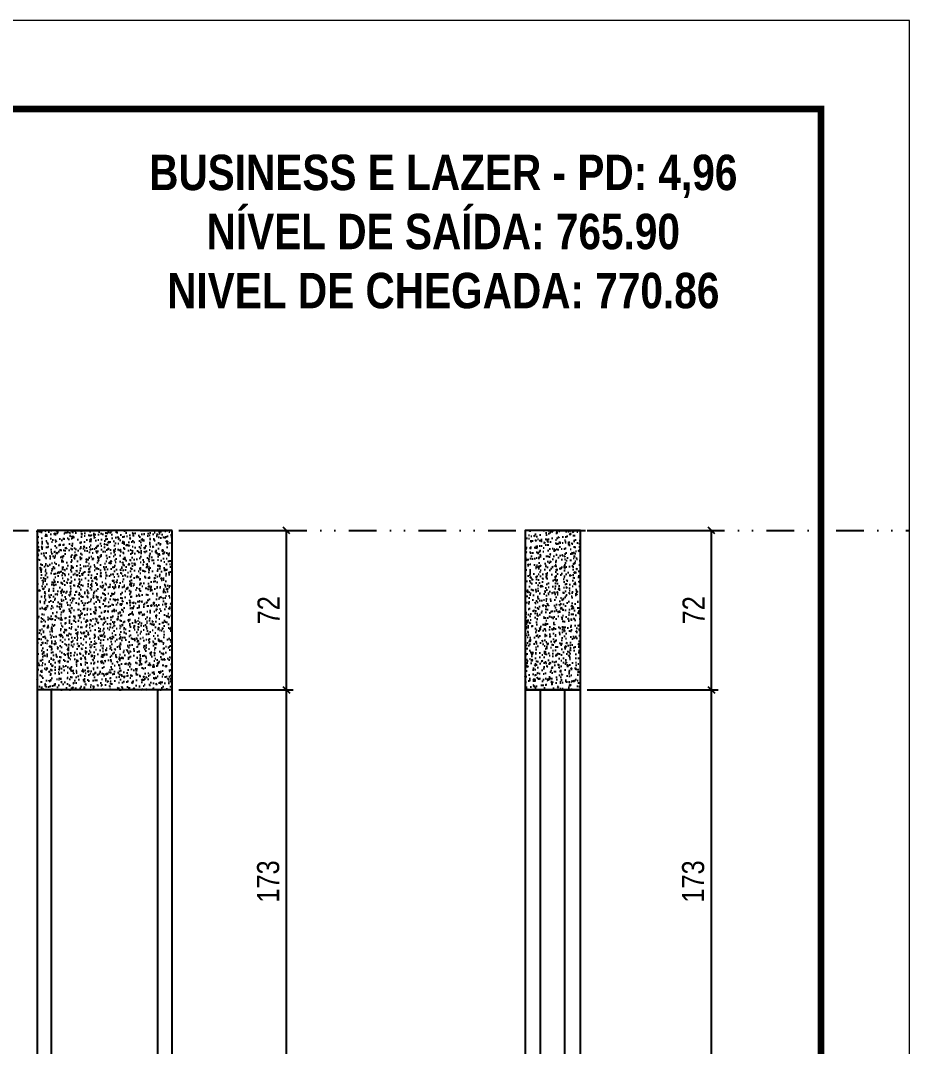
# Model space of a CAD drawing. Extents: x 13379 to 23315, y 867 to 16997.
# Drawn here: x 17067.9 to 17469.5, y 9493.7 to 9957.1 of the extents above; entities that cross this region are included whole.
import ezdxf

# ---------------------------------------------------------------- set-up
doc = ezdxf.new("R2010")
doc.units = 0
for name, pattern in [('DASHED', [0.75, 0.5, -0.25]), ('DIVIDE2', [0.625, 0.25, -0.125, 0, -0.125, 0, -0.125]), ('HIDDEN', [0.375, 0.25, -0.125])]:
    doc.linetypes.add(name, pattern=pattern)
for name, color, linetype in [('COTA', 241, 'Continuous'), ('NOMENCLATURA', 7, 'Continuous'), ('Nível', 160, 'Continuous'), ('Painéis', 200, 'Continuous'), ('SARR_2.2x7', 40, 'Continuous')]:
    doc.layers.add(name, color=color, linetype=linetype)
doc.layers.add('Folhas', color=255, linetype='Continuous', lineweight=9)
doc.layers.add('SARRAFO DE PRESSAO', color=251, linetype='DASHED', lineweight=9)
doc.styles.add('COTA TECNICA', font='techl___.ttf', dxfattribs={"height": 10})
doc.styles.add('ROMANC', font='techb___.ttf', dxfattribs={"height": 2.5})
doc.dimstyles.new('PAINEL', dxfattribs={"dimtxt": 10, "dimasz": 3, "dimexe": 3, "dimexo": 3, "dimgap": 3, "dimtad": 1, "dimdec": 1, "dimzin": 12, "dimdsep": 46, "dimtxsty": 'COTA TECNICA', "dimblk1": 'OBLIQUE', "dimblk2": 'OBLIQUE', "dimsah": 1, "dimcen": 0.9, "dimclrd": 4, "dimclre": 4, "dimclrt": 240, "dimadec": 1, "dimazin": 3, "dimtfac": 1, "dimtdec": 1, "dimtmove": 0, "dimatfit": 3, "dimfxl": 1, "dimtolj": 1, "dimtzin": 12, "dimarcsym": 0})

# ---------------------------------------------------------------- blocks, each defined once
blk = doc.blocks.new('9999999999')
at = {"layer": 'Folhas'}
blk.add_lwpolyline([(98138.98, 34190.21), (99623.98, 34190.21), (99623.98, 35240.21), (98138.98, 35240.21)], close=True, dxfattribs=at)
at = {"layer": 'Folhas', "color": 30, "const_width": 3}
blk.add_lwpolyline([(98213.98, 34230.21), (99583.98, 34230.21), (99583.98, 35200.21), (98213.98, 35200.21)], close=True, dxfattribs=at)
blk = doc.blocks.new('_Oblique')
at = {"color": 0, "linetype": 'ByBlock', "lineweight": -2}
blk.add_line((-0.5, -0.5), (0.5, 0.5), dxfattribs=at)
blk = doc.blocks.new('*D849')
at = {"layer": 'COTA', "color": 4, "lineweight": -2, "transparency": 16777216}
for p, q in [((17323.85, 9726.72), (17383.03, 9726.72)), ((17380.03, 9654.72), (17380.03, 9726.72)), ((17323.85, 9654.72), (17383.03, 9654.72))]:
    blk.add_line(p, q, dxfattribs=at)
at = {"layer": 'Defpoints', "color": 0, "transparency": 16777216}
for p in [(17320.85, 9726.72), (17380.03, 9726.72), (17320.85, 9654.72)]:
    blk.add_point(p, dxfattribs=at)
at = {"layer": 'COTA', "color": 4, "lineweight": -2, "transparency": 16777216, "xscale": 3, "yscale": 3, "zscale": 3}
for p, rotation in [((17380.03, 9726.72), 90), ((17380.03, 9654.72), 270)]:
    blk.add_blockref('_Oblique', p, dxfattribs=dict(at, rotation=rotation))
at = {"layer": 'COTA', "color": 240, "transparency": 16777216, "insert": (17371.96, 9690.72), "char_height": 10, "attachment_point": 5, "rotation": 90, "style": 'COTA TECNICA'}
blk.add_mtext('\\A1;72', dxfattribs=at)
blk = doc.blocks.new('*D871')
at = {"layer": 'COTA', "color": 4, "lineweight": -2, "transparency": 16777216}
for p, q in [((17139.38, 9654.72), (17191.04, 9654.72)), ((17188.04, 9481.72), (17188.04, 9654.72)), ((17139.38, 9481.72), (17191.04, 9481.72))]:
    blk.add_line(p, q, dxfattribs=at)
at = {"layer": 'Defpoints', "color": 0, "transparency": 16777216}
for p in [(17136.38, 9654.72), (17188.04, 9654.72), (17136.38, 9481.72)]:
    blk.add_point(p, dxfattribs=at)
at = {"layer": 'COTA', "color": 4, "lineweight": -2, "transparency": 16777216, "xscale": 3, "yscale": 3, "zscale": 3}
for p, rotation in [((17188.04, 9654.72), 90), ((17188.04, 9481.72), 270)]:
    blk.add_blockref('_Oblique', p, dxfattribs=dict(at, rotation=rotation))
at = {"layer": 'COTA', "color": 240, "transparency": 16777216, "insert": (17179.82, 9568.22), "char_height": 10, "attachment_point": 5, "rotation": 90, "style": 'COTA TECNICA'}
blk.add_mtext('\\A1;173', dxfattribs=at)
blk = doc.blocks.new('*D872')
at = {"layer": 'COTA', "color": 4, "lineweight": -2, "transparency": 16777216}
for p, q in [((17139.38, 9726.72), (17191.04, 9726.72)), ((17188.04, 9654.72), (17188.04, 9726.72)), ((17139.38, 9654.72), (17191.04, 9654.72))]:
    blk.add_line(p, q, dxfattribs=at)
at = {"layer": 'Defpoints', "color": 0, "transparency": 16777216}
for p in [(17136.38, 9726.72), (17188.04, 9726.72), (17136.38, 9654.72)]:
    blk.add_point(p, dxfattribs=at)
at = {"layer": 'COTA', "color": 4, "lineweight": -2, "transparency": 16777216, "xscale": 3, "yscale": 3, "zscale": 3}
for p, rotation in [((17188.04, 9726.72), 90), ((17188.04, 9654.72), 270)]:
    blk.add_blockref('_Oblique', p, dxfattribs=dict(at, rotation=rotation))
at = {"layer": 'COTA', "color": 240, "transparency": 16777216, "insert": (17179.96, 9690.72), "char_height": 10, "attachment_point": 5, "rotation": 90, "style": 'COTA TECNICA'}
blk.add_mtext('\\A1;72', dxfattribs=at)
blk = doc.blocks.new('*D873')
at = {"layer": 'COTA', "color": 4, "lineweight": -2, "transparency": 16777216}
for p, q in [((17323.85, 9654.72), (17383.03, 9654.72)), ((17380.03, 9481.72), (17380.03, 9654.72)), ((17323.85, 9481.72), (17383.03, 9481.72))]:
    blk.add_line(p, q, dxfattribs=at)
at = {"layer": 'Defpoints', "color": 0, "transparency": 16777216}
for p in [(17320.85, 9654.72), (17380.03, 9654.72), (17320.85, 9481.72)]:
    blk.add_point(p, dxfattribs=at)
at = {"layer": 'COTA', "color": 4, "lineweight": -2, "transparency": 16777216, "xscale": 3, "yscale": 3, "zscale": 3}
for p, rotation in [((17380.03, 9654.72), 90), ((17380.03, 9481.72), 270)]:
    blk.add_blockref('_Oblique', p, dxfattribs=dict(at, rotation=rotation))
at = {"layer": 'COTA', "color": 240, "transparency": 16777216, "insert": (17371.81, 9568.22), "char_height": 10, "attachment_point": 5, "rotation": 90, "style": 'COTA TECNICA'}
blk.add_mtext('\\A1;173', dxfattribs=at)

msp = doc.modelspace()

# ---------------------------------------------------------------- hatches: boundary and pattern name
at = {"layer": 'COTA', "linetype": 'ByBlock'}
h = msp.add_hatch(dxfattribs=at)
h.set_pattern_fill('AR-CONC', color=256, scale=0.03)
h.set_pattern_definition([(50, (-112687.6853, -22917.4186), (5.46554007, -0.47817257), [0.5715, -6.2865]), (355, (-112687.685, -22917.4186), (-1.05730264, 5.73170536), [0.4572, -5.02921753]), (100.4514447, (-112687.23, -22917.4585), (4.40823741, 5.25353256), [0.48570026, -5.34270734]), (46.1842, (-112687.685, -22915.8946), (8.13237123, -1.26126984), [0.85725, -9.42975]), (96.6355576, (-112687.0076, -22916), (7.122124, 7.42278374), [0.7285507, -8.01406824]), (351.184151, (-112687.685, -22915.895), (7.122124, 7.42278374), [0.685799, -7.54379196]), (21, (-112686.9233, -22916.2756), (4.54843174, -3.06795595), [0.5715, -6.2865]), (326, (-112686.923, -22916.2756), (1.85406085, 5.52563898), [0.4572, -5.0292]), (71.451445, (-112686.544, -22916.5313), (6.40249258, 2.45768307), [0.48570026, -5.34269813]), (37.5, (-112687.6853, -22917.4186), (0.092658098, 2.536651166), [0, -4.96824, 0, -5.1054, 0, -5.04825]), (7.5, (-112687.6853, -22917.4186), (2.004589875, 3.005417245), [0, -2.91084, 0, -4.85394, 0, -1.92405]), (327.5, (-112689.3845, -22917.4186), (4.067717855, -0.17186232), [0, -1.905, 0, -5.9436, 0, -7.8867]), (317.5, (-112690.1465, -22917.4186), (4.44387544, 0.76279473), [0, -2.4765, 0, -3.94716, 0, -5.6007])])
h.paths.add_polyline_path([(17136.38, 9654.72), (17136.38, 9726.72), (17075.38, 9726.72), (17075.38, 9654.72)])
h = msp.add_hatch(dxfattribs=at)
h.set_pattern_fill('AR-CONC', color=256, scale=0.03)
h.set_pattern_definition([(50, (-114341.5168, -24065.9937), (5.46554007, -0.47817257), [0.5715, -6.2865]), (355, (-114341.517, -24065.994), (-1.05730264, 5.73170536), [0.4572, -5.02921753]), (100.4514447, (-114341.0613, -24066.0336), (4.40823741, 5.25353256), [0.48570026, -5.34270734]), (46.1842, (-114341.517, -24064.47), (8.13237123, -1.26126984), [0.85725, -9.42975]), (96.6355576, (-114340.839, -24064.575), (7.122124, 7.42278374), [0.7285507, -8.01406824]), (351.184151, (-114341.517, -24064.47), (7.122124, 7.42278374), [0.685799, -7.54379196]), (21, (-114340.7548, -24064.8507), (4.54843174, -3.06795595), [0.5715, -6.2865]), (326, (-114340.755, -24064.851), (1.85406085, 5.52563898), [0.4572, -5.0292]), (71.451445, (-114340.3757, -24065.1064), (6.40249258, 2.45768307), [0.48570026, -5.34269813]), (37.5, (-114341.5168, -24065.9937), (0.092658098, 2.536651166), [0, -4.96824, 0, -5.1054, 0, -5.04825]), (7.5, (-114341.5168, -24065.9937), (2.004589875, 3.005417245), [0, -2.91084, 0, -4.85394, 0, -1.92405]), (327.5, (-114343.216, -24065.9937), (4.067717855, -0.17186232), [0, -1.905, 0, -5.9436, 0, -7.8867]), (317.5, (-114343.978, -24065.9937), (4.44387544, 0.76279473), [0, -2.4765, 0, -3.94716, 0, -5.6007])])
h.paths.add_polyline_path([(17320.85, 9654.72), (17320.85, 9726.72), (17295.85, 9726.72), (17295.85, 9654.72)])

# ---------------------------------------------------------------- linework, layer by layer
for p, q in [((17136.38, 9726.72), (17075.38, 9726.72)), ((17075.38, 9726.72), (17075.38, 9654.72)), ((17136.38, 9654.72), (17136.38, 9726.72))]:
    msp.add_line(p, q, dxfattribs=at)
msp.add_lwpolyline([(17295.85, 9654.72), (17320.85, 9654.72), (17320.85, 9726.72), (17295.85, 9726.72)], close=True, dxfattribs=at)
at = {"layer": 'Nível', "color": 4, "linetype": 'DIVIDE2', "ltscale": 50}
msp.add_line((16744.5, 9726.72), (17469.5, 9726.72), dxfattribs=at)
at = {"layer": 'Painéis'}
for points in [[(17075.38, 9481.72), (17136.38, 9481.72), (17136.38, 9654.72), (17075.38, 9654.72)], [(17295.85, 9481.72), (17320.85, 9481.72), (17320.85, 9654.72), (17295.85, 9654.72)]]:
    msp.add_lwpolyline(points, close=True, dxfattribs=at)
at = {"layer": 'SARR_2.2x7', "linetype": 'HIDDEN'}
for p, q in [((17081.88, 9481.72), (17081.88, 9654.72)), ((17129.88, 9481.72), (17129.88, 9654.72))]:
    msp.add_line(p, q, dxfattribs=at)
at = {"layer": 'SARR_2.2x7'}
for p, q in [((17302.85, 9481.72), (17302.85, 9654.72)), ((17313.85, 9481.72), (17313.85, 9654.72))]:
    msp.add_line(p, q, dxfattribs=at)

# ---------------------------------------------------------------- block references
at = {"layer": 'SARRAFO DE PRESSAO', "color": 6, "linetype": 'ByBlock'}
msp.add_blockref('9999999999', (-82154.48, -25283.14), dxfattribs=at)

# ---------------------------------------------------------------- texts
at = {"layer": 'NOMENCLATURA', "color": 2, "insert": (17258.88, 9923.13), "char_height": 16, "attachment_point": 2, "style": 'ROMANC'}
msp.add_mtext_dynamic_manual_height_columns('\\PBUSINESS E LAZER - PD: 4,96\\PNÍVEL DE SAÍDA: 765.90\\PNIVEL DE CHEGADA: 770.86', width=376.0554, gutter_width=1, heights=[0], dxfattribs=at)

# ---------------------------------------------------------------- dimensions: what is measured, and where the dimension line sits
at = {"layer": 'COTA'}
for base, p1, p2, picture, middle in [((17188.04, 9726.72), (17136.38, 9654.72), (17136.38, 9726.72), '*D872', (17179.96, 9690.72)), ((17188.04, 9654.72), (17136.38, 9481.72), (17136.38, 9654.72), '*D871', (17179.82, 9568.22)), ((17380.03, 9654.72), (17320.85, 9481.72), (17320.85, 9654.72), '*D873', (17371.81, 9568.22))]:
    dim = msp.add_linear_dim(base=base, p1=p1, p2=p2, angle=90, dimstyle='PAINEL', dxfattribs=at)
    dim.commit()
    dim.dimension.update_dxf_attribs({"geometry": picture, "text_midpoint": middle})
dim = msp.add_linear_dim(base=(17380.03, 9726.72), p1=(17320.85, 9654.72), p2=(17320.85, 9726.72), angle=90, dimstyle='PAINEL', override={"dimarcsym": 2}, dxfattribs=at)
dim.commit()
dim.dimension.update_dxf_attribs({"geometry": '*D849', "text_midpoint": (17371.96, 9690.72)})

doc.saveas('drawing.dxf')
